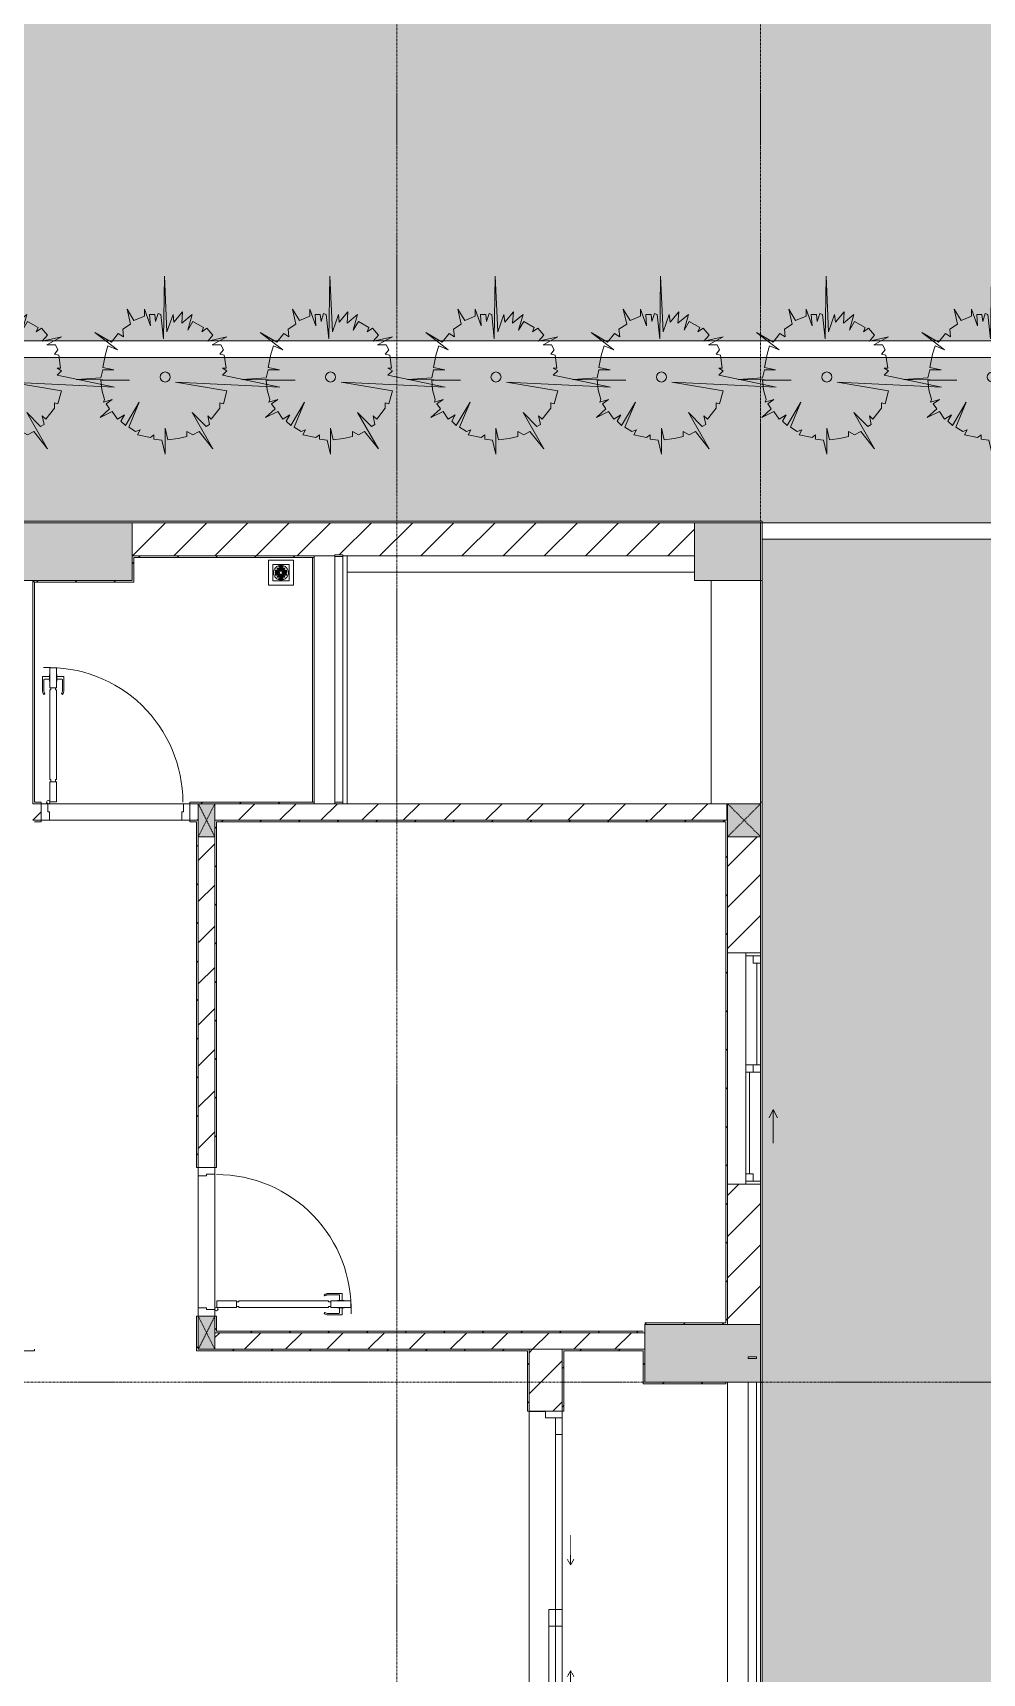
# Model space of a CAD drawing. Header units: millimetres. Extents: x 5359 to 218750, y -16347 to 109893.
# Drawn here: x 50553 to 56292, y 71277 to 81200 of the extents above; entities that cross this region are included whole.
import ezdxf

# ---------------------------------------------------------------- set-up
doc = ezdxf.new("R2010")
doc.units = ezdxf.units.MM
doc.linetypes.add('Dash', pattern=[6, 3, -3])
doc.linetypes.add('Grid Line', pattern=[22.225, 12.7, -3.175, 3.175, -3.175])
for name, color, linetype, lineweight in [('0-1', 7, 'Continuous', 5), ('A-DETL-GENF-1', 9, 'Continuous', 9), ('A-DOOR', 31, 'Continuous', 9), ('A-DOOR-1', 9, 'Continuous', 9), ('A-DOOR-FRAM', 31, 'Continuous', 9), ('A-DOOR-HDLN', 31, 'Dash', 9), ('A-FLOR-1', 9, 'Continuous', 9), ('A-FLOR-HRAL', 11, 'Continuous', 9), ('A-FLOR-HRAL-1', 9, 'Continuous', 9), ('A-FLOR-PATT', 8, 'Continuous', 9), ('A-GLAZ', 151, 'Continuous', 9), ('A-WALL', 113, 'Continuous', 9), ('A-WALL-1', 53, 'Continuous', 18), ('A-WALL-2', 9, 'Continuous', 9), ('A-WALL-3', 113, 'Continuous', 18), ('A-WALL-PATT-1', 10, 'Continuous', 9), ('A-WALL-PATT-2', 9, 'Continuous', 9), ('A-WALL-PATT-3', 111, 'Continuous', 9), ('G-IMPT', 8, 'Continuous', 9), ('I-WALL-1', 53, 'Continuous', 18), ('L-PLNT', 71, 'Continuous', 9), ('M-EQPM', 50, 'Continuous', 9), ('S-BEAM-1', 9, 'Continuous', 9), ('S-COLS', 52, 'Continuous', 9), ('S-COLS-1', 253, 'Continuous', 5), ('S-COLS-2', 53, 'Continuous', 18), ('S-COLS-3', 9, 'Continuous', 9), ('S-COLS-4', 52, 'Continuous', 18), ('S-COLS-5', 52, 'Dash', 9), ('S-COLS-HDLN', 52, 'Dash', 9), ('S-COLS-HDLN-1', 9, 'Dash', 9), ('S-GRID-1', 1, 'Grid Line', 9)]:
    doc.layers.add(name, color=color, linetype=linetype, lineweight=lineweight)
pattern_1 = [(45, (0, 0), (-116.67262, 116.67262), [])]
pattern_2 = [(45, (0, 0), (-124.4508, 124.4508), [])]
pattern_3 = [(0, (167.64, 11.2), (558.8, 558.8), [83.82, -16.764, 22.352, -16.764, -419.1]), (0, (167.64, 11.2), (558.8, 558.8), [-139.7, 83.82, -335.28]), (0, (139.7, 27.94), (558.8, 558.8), [55.88, -41.91, 83.82, -41.91, -335.28]), (0, (139.7, 27.94), (558.8, 558.8), [-223.52, 55.88, -279.4]), (0, (335.3, 251.46), (558.8, 558.8), [69.85, -27.94, 69.85, -391.16]), (0, (55.9, 363.2), (558.8, 558.8), [27.94, -55.88, 27.94, -447.04]), (90, (111.76, 363.2), (-558.8, 558.8), [50.292, -508.508]), (90, (279.4, 27.94), (-558.8, 558.8), [55.88, -502.92]), (90, (419.1, 251.46), (-558.8, 558.8), [55.88, -502.92]), (45, (352.04, 22.35), (0, 558.7996), [55.88, -734.383]), (135, (206.76, 22.35), (-558.7996, 0), [55.88, -734.383]), (63.435, (335.28, 25.15), (-0.0005, 558.8001), [55.88, -1193.635]), (75.964, (307.34, 27.94), (-0.00237, 558.80038), [55.88, -2248.111]), (75.964, (447.04, 251.46), (-0.00237, 558.80038), [44.704, -2259.287]), (75.964, (122.94, 363.22), (-0.00237, 558.80038), [39.116, -2264.875]), (104.036, (251.46, 27.94), (0.00237, 558.80038), [55.88, -2248.111]), (104.036, (391.16, 251.46), (0.00237, 558.80038), [44.704, -2259.287]), (104.036, (100.58, 363.22), (0.00237, 558.80038), [39.116, -2264.875]), (116.565, (223.52, 25.15), (0.0005, 558.8001), [55.88, -1193.634])]

# ---------------------------------------------------------------- blocks, each defined once
blk = doc.blocks.new('NCV_TKTC_KET CAU_rvt-1-TKCS_MB ĐỊNH VỊ CỔNG-HÀNG RÀO')
at = {"layer": 'S-COLS-1'}
for points in [[(50750.1, 77886.9), (51152.5, 77886.9), (51152.5, 78236.9), (50452.5, 78236.9), (50452.5, 77886.9)], [(54552.6, 77886.9), (54952.6, 77886.9), (54952.6, 78236.9), (54552.6, 78236.9)]]:
    blk.add_hatch(color=256, dxfattribs=at).paths.add_polyline_path(points)
h = blk.add_hatch(color=256, dxfattribs=at)
h.paths.add_polyline_path([(54927.6, 73036.9), (54952.6, 73036.9), (54952.6, 73386.9), (54252.6, 73386.9), (54252.6, 73036.9), (54877.6, 73036.9)])
h.paths.add_polyline_path([(54927.6, 73181.9), (54877.6, 73181.9), (54877.6, 73191.9), (54927.6, 73191.9)])
at = {"layer": 'A-FLOR-1'}
blk.add_line((54752.6, 76536.9), (54747.5, 76536.9), dxfattribs=at)
at = {"layer": 'S-BEAM-1'}
for p, q in [((52452.6, 77936.9), (54552.6, 77936.9)), ((54652.6, 77886.9), (54652.6, 76536.9))]:
    blk.add_line(p, q, dxfattribs=at)
at = {"layer": 'S-COLS-2'}
for p, q in [((51152.5, 78236.9), (50452.5, 78236.9)), ((51152.5, 77886.9), (51152.5, 78236.9)), ((54552.6, 78236.9), (54552.6, 77886.9)), ((54952.6, 78236.9), (54552.6, 78236.9)), ((54952.6, 77886.9), (54952.6, 78236.9)), ((50452.5, 77886.9), (51152.5, 77886.9)), ((54552.6, 77886.9), (54952.6, 77886.9)), ((54252.6, 73386.9), (54252.6, 73036.9)), ((54952.6, 73386.9), (54252.6, 73386.9)), ((54952.6, 73036.9), (54952.6, 73386.9)), ((54252.6, 73036.9), (54952.6, 73036.9))]:
    blk.add_line(p, q, dxfattribs=at)
blk = doc.blocks.new('Railing - Railing-911452-TKCS_MB ĐỊNH VỊ CỔNG-HÀNG RÀO')
at = {"layer": 'A-FLOR-HRAL-1'}
for p, q in [((29334.1, 68766.2), (29334.1, 67286.2)), ((27654.1, 68616.2), (27644.1, 68626.2)), ((27644.1, 68626.2), (27644.1, 67286.2)), ((27654.1, 67286.2), (27654.1, 68616.2))]:
    blk.add_line(p, q, dxfattribs=at)
blk = doc.blocks.new('DOOR_CW_01 CANH MO-PANEL KINH - DIW_01-900x2200-CỬA GỖ VÂN LAMINATE-553375-TKCS_MB ĐỊNH VỊ CỔNG-HÀNG RÀO')
at = {"layer": 'A-DETL-GENF-1'}
for p, q in [((-397, -182), (-397, -62)), ((-397, -62), (-357, -62)), ((-357, -62), (-357, -182)), ((-357, -182), (-397, -182)), ((-397, -196), (-391, -196)), ((-397, -738), (-397, -196)), ((-391, -196), (-391, -182)), ((-391, -182), (-363, -182)), ((-363, -182), (-363, -196)), ((-357, -196), (-363, -196)), ((-357, -196), (-357, -738)), ((-442, -737), (-442, -816.5)), ((-434, -799.5), (-434, -737)), ((-433.9, -711.2), (-427.3, -715.8)), ((-399, -792.2), (-399, -831.8)), ((-397, -792.2), (-399, -792.2)), ((-397, -738), (-391, -738)), ((-357, -752), (-397, -752)), ((-397, -752), (-397, -872)), ((-397, -792.2), (-397, -831.8)), ((-391, -752), (-391, -738)), ((-363, -752), (-391, -752)), ((-357, -738), (-363, -738)), ((-363, -738), (-363, -752)), ((-357, -872), (-357, -752)), ((-357, -792.2), (-357, -831.8)), ((-357, -792.2), (-355, -792.2)), ((-355, -792.2), (-355, -831.8)), ((-320.1, -711.2), (-326.7, -715.8)), ((-320, -799.5), (-320, -737)), ((-312, -737), (-312, -816.5)), ((-399, -820.5), (-438, -820.5)), ((-399, -803.5), (-430, -803.5)), ((-399, -831.8), (-397, -831.8)), ((-397, -872), (-357, -872)), ((-355, -831.8), (-357, -831.8)), ((-355, -803.5), (-324, -803.5)), ((-355, -820.5), (-316, -820.5))]:
    blk.add_line(p, q, dxfattribs=at)
blk.add_circle((-407, -60), 10, dxfattribs=at)
for centre, radius, start, end in [((-407, -60), 814, 268, 0), ((-397, -737), 45, 145, 180), ((-397, -737), 37, 145, 180), ((-357, -737), 37, 0, 35), ((-357, -737), 45, 360, 35), ((-438, -816.5), 4, 180, 270), ((-430, -799.5), 4, 180, 270), ((-324, -799.5), 4, 270, 0), ((-316, -816.5), 4, 270, 0)]:
    blk.add_arc(centre, radius, start, end, dxfattribs=at)
at = {"layer": 'A-DOOR-1'}
for p, q in [((-450, -50), (-450, 50)), ((-450, 50), (-400, 50)), ((-400, 50), (-400, 0)), ((400, 0), (400, 50)), ((400, 50), (450, 50)), ((450, 50), (450, -50)), ((-410, -50), (-450, -50)), ((-410, 0), (-410, -50)), ((-400, 0), (-410, 0)), ((-407, -50), (-382, -50)), ((410, 0), (400, 0)), ((410, -50), (410, 0)), ((450, -50), (410, -50))]:
    blk.add_line(p, q, dxfattribs=at)
blk = doc.blocks.new('Railing - 50 x 10mm-457210-TKCS_MB ĐỊNH VỊ CỔNG-HÀNG RÀO')
at = {"layer": 'A-FLOR-HRAL-1'}
for p, q in [((25, 5), (-25, 5)), ((-25, 5), (-25, -5)), ((25, -5), (25, 5)), ((-25, -5), (25, -5))]:
    blk.add_line(p, q, dxfattribs=at)
blk = doc.blocks.new('Railing - Railing-987316-TKCS_MB ĐỊNH VỊ CỔNG-HÀNG RÀO')
at = {"layer": 'A-FLOR-HRAL-1'}
for p, q in [((29469.1, 68771.2), (29469.1, 67285.8)), ((29519.1, 67285.8), (29519.1, 68771.2))]:
    blk.add_line(p, q, dxfattribs=at)
at = {"extrusion": (0, 0, -1), "zscale": -1}
for p in [(-29494.1, 68776.2), (-29494.1, 67280.8)]:
    blk.add_blockref('Railing - 50 x 10mm-457210-TKCS_MB ĐỊNH VỊ CỔNG-HÀNG RÀO', p, dxfattribs=at)
blk = doc.blocks.new('G1_SOF - BO TRU - 100x200-V45-TKCS_MB ĐỊNH VỊ CỔNG-HÀNG RÀO')
at = {"layer": 'S-COLS-3'}
blk.add_hatch(color=256, dxfattribs=at).paths.add_polyline_path([(50, 100), (-50, 100), (-50, -100), (50, -100), (50, -64.6)])
at = {"layer": 'S-COLS-2'}
for p, q in [((-50, 100), (50, 100)), ((-50, -100), (-50, 100)), ((50, 100), (50, -100))]:
    blk.add_line(p, q, dxfattribs=at)
at = {"layer": 'S-COLS-HDLN-1'}
for p, q in [((50, -100), (-50, 100)), ((-50, -100), (50, 100))]:
    blk.add_line(p, q, dxfattribs=at)
blk = doc.blocks.new('DOOR_CW_01 CANH MO-PANEL KINH - DIG_01-900x2200-CỬA NHÔM KÍNH-400868-TKCS_MB ĐỊNH VỊ CỔNG-HÀNG RÀO')
at = {"layer": 'A-DETL-GENF-1'}
for p, q in [((-442, 737), (-442, 816.5)), ((-399, 820.5), (-438, 820.5)), ((-434, 799.5), (-434, 737)), ((-399, 803.5), (-430, 803.5)), ((-399, 831.8), (-397, 831.8)), ((-399, 792.2), (-399, 831.8)), ((-397, 872), (-357, 872)), ((-397, 752), (-397, 872)), ((-397, 792.2), (-397, 831.8)), ((-357, 872), (-357, 752)), ((-357, 792.2), (-357, 831.8)), ((-355, 831.8), (-357, 831.8)), ((-355, 792.2), (-355, 831.8)), ((-355, 820.5), (-316, 820.5)), ((-355, 803.5), (-324, 803.5)), ((-320, 799.5), (-320, 737)), ((-312, 737), (-312, 816.5)), ((-433.9, 711.2), (-427.3, 715.8)), ((-397, 792.2), (-399, 792.2)), ((-357, 752), (-397, 752)), ((-397, 738), (-391, 738)), ((-397, 738), (-397, 196)), ((-363, 752), (-391, 752)), ((-391, 752), (-391, 738)), ((-363, 738), (-363, 752)), ((-357, 738), (-363, 738)), ((-357, 792.2), (-355, 792.2)), ((-357, 196), (-357, 738)), ((-320.1, 711.2), (-326.7, 715.8)), ((-397, 196), (-391, 196)), ((-357, 182), (-397, 182)), ((-397, 182), (-397, 62)), ((-391, 196), (-391, 182)), ((-391, 182), (-363, 182)), ((-357, 196), (-363, 196)), ((-363, 182), (-363, 196)), ((-357, 62), (-357, 182)), ((-397, 62), (-357, 62))]:
    blk.add_line(p, q, dxfattribs=at)
blk.add_circle((-407, 60), 10, dxfattribs=at)
for centre, radius, start, end in [((-438, 816.5), 4, 90, 180), ((-407, 60), 814, 360, 92), ((-430, 799.5), 4, 90, 180), ((-324, 799.5), 4, 360, 90), ((-316, 816.5), 4, 0, 90), ((-397, 737), 45, 180, 215), ((-397, 737), 37, 180, 215), ((-357, 737), 37, 325, 0), ((-357, 737), 45, 325, 0)]:
    blk.add_arc(centre, radius, start, end, dxfattribs=at)
at = {"layer": 'A-DOOR-1'}
for p, q in [((-410, 50), (-450, 50)), ((-450, 50), (-450, -50)), ((-410, 0), (-410, 50)), ((-400, 0), (-410, 0)), ((-407, 50), (-382, 50)), ((-400, -50), (-400, 0)), ((410, 0), (400, 0)), ((400, 0), (400, -50)), ((450, 50), (410, 50)), ((410, 50), (410, 0)), ((450, -50), (450, 50)), ((-450, -50), (-400, -50)), ((400, -50), (450, -50))]:
    blk.add_line(p, q, dxfattribs=at)
blk = doc.blocks.new('G1_SOF - BO TRU - 100x200-V26-TKCS_MB ĐỊNH VỊ CỔNG-HÀNG RÀO')
at = {"layer": 'S-COLS-3'}
blk.add_hatch(color=256, dxfattribs=at).paths.add_polyline_path([(-50, -100), (50, -100), (50, 100), (-50, 100)])
at = {"layer": 'S-COLS-2'}
for p, q in [((-50, 100), (50, 100)), ((-50, -100), (-50, 100)), ((50, 100), (50, -100)), ((50, -100), (-50, -100))]:
    blk.add_line(p, q, dxfattribs=at)
at = {"layer": 'S-COLS-HDLN-1'}
for p, q in [((50, -100), (-50, 100)), ((-50, -100), (50, 100))]:
    blk.add_line(p, q, dxfattribs=at)
blk = doc.blocks.new('NCV_TKTC_TANG 1_rvt-1-TKCS_MB ĐỊNH VỊ CỔNG-HÀNG RÀO')
at = {"layer": 'A-WALL-PATT-1'}
h = blk.add_hatch(dxfattribs=at)
h.set_pattern_fill('FP_2', color=256, style=0, pattern_type=2)
h.set_pattern_definition(pattern_2)
h.paths.add_polyline_path([(50602.6, 76436.9), (50602.6, 76536.9), (50552.6, 76536.9), (50552.6, 76436.9), (50562.6, 76436.9)])
h.paths.add_polyline_path([(51502.6, 76436.9), (51552.6, 76436.9), (51552.6, 76536.9), (51502.6, 76536.9), (51502.6, 76486.9)])
h = blk.add_hatch(dxfattribs=at)
h.set_pattern_fill('FP_2', color=256, style=0, pattern_type=2)
h.set_pattern_definition(pattern_2)
h.paths.add_polyline_path([(51652.6, 76436.9), (54747.5, 76436.9), (54747.5, 76536.9), (51652.6, 76536.9)])
h = blk.add_hatch(dxfattribs=at)
h.set_pattern_fill('FP_2', color=256, style=0, pattern_type=2)
h.set_pattern_definition(pattern_2)
h.paths.add_polyline_path([(51552.6, 74336.9), (51652.6, 74336.9), (51652.6, 76336.9), (51552.6, 76336.9), (51552.6, 74387.8)])
h = blk.add_hatch(dxfattribs=at)
h.set_pattern_fill('FP_2', color=256, style=0, pattern_type=2)
h.set_pattern_definition(pattern_2)
h.paths.add_polyline_path([(53776.2, 73236.9), (54252.6, 73236.9), (54252.6, 73336.9), (51652.6, 73336.9), (51652.6, 73236.9), (52565.7, 73236.9)])
at = {"layer": 'A-WALL-PATT-2'}
h = blk.add_hatch(dxfattribs=at)
h.set_pattern_fill('FP_3', color=256, style=0, pattern_type=2)
h.set_pattern_definition(pattern_1)
h.paths.add_polyline_path([(51152.5, 78026.9), (52252.6, 78026.9), (52252.6, 78036.9), (51152.5, 78036.9)])
h = blk.add_hatch(dxfattribs=at)
h.set_pattern_fill('FP_3', color=256, style=0, pattern_type=2)
h.set_pattern_definition(pattern_1)
h.paths.add_polyline_path([(51162.5, 77876.9), (51162.5, 78026.9), (51152.5, 78026.9), (51152.5, 77876.9)])
h = blk.add_hatch(dxfattribs=at)
h.set_pattern_fill('FP_3', color=256, style=0, pattern_type=2)
h.set_pattern_definition(pattern_1)
h.paths.add_polyline_path([(50750.1, 77876.9), (51152.5, 77876.9), (51152.5, 77886.9), (50562.6, 77886.9), (50562.6, 77876.9)])
h = blk.add_hatch(dxfattribs=at)
h.set_pattern_fill('FP_3', color=256, style=0, pattern_type=2)
h.set_pattern_definition(pattern_1)
h.paths.add_polyline_path([(51552.6, 76536.9), (52252.6, 76536.9), (52252.6, 76546.9), (51502.6, 76546.9), (51502.6, 76536.9)])
h.paths.add_polyline_path([(50552.6, 76536.9), (50602.6, 76536.9), (50602.6, 76546.9), (50552.6, 76546.9)])
h = blk.add_hatch(dxfattribs=at)
h.set_pattern_fill('FP_3', color=256, style=0, pattern_type=2)
h.set_pattern_definition(pattern_1)
h.paths.add_polyline_path([(51542.6, 73226.9), (51552.6, 73226.9), (51552.6, 73436.9), (51542.6, 73436.9), (51542.6, 73236.9)])
h.paths.add_polyline_path([(51542.6, 74336.9), (51552.6, 74336.9), (51552.6, 76436.9), (51542.6, 76436.9), (51542.6, 74344.9)])
h = blk.add_hatch(dxfattribs=at)
h.set_pattern_fill('FP_3', color=256, style=0, pattern_type=2)
h.set_pattern_definition(pattern_1)
h.paths.add_polyline_path([(54742.6, 76426.9), (54752.6, 76426.9), (54752.6, 76436.9), (51652.6, 76436.9), (51652.6, 76426.9), (53776.2, 76426.9)])
h = blk.add_hatch(dxfattribs=at)
h.set_pattern_fill('FP_3', color=256, style=0, pattern_type=2)
h.set_pattern_definition(pattern_1)
h.paths.add_polyline_path([(51662.6, 73346.9), (51662.6, 73436.9), (51652.6, 73436.9), (51652.6, 73346.9)])
h.paths.add_polyline_path([(51652.6, 74336.9), (51662.6, 74336.9), (51662.6, 76426.9), (51652.6, 76426.9), (51652.6, 74387.8)])
h = blk.add_hatch(dxfattribs=at)
h.set_pattern_fill('FP_3', color=256, style=0, pattern_type=2)
h.set_pattern_definition(pattern_1)
h.paths.add_polyline_path([(54752.6, 73386.9), (54752.6, 76426.9), (54742.6, 76426.9), (54742.6, 73386.9)])
h = blk.add_hatch(dxfattribs=at)
h.set_pattern_fill('FP_3', color=256, style=0, pattern_type=2)
h.set_pattern_definition(pattern_1)
h.paths.add_polyline_path([(52565.7, 73336.9), (54252.6, 73336.9), (54252.6, 73346.9), (51652.6, 73346.9), (51652.6, 73336.9)])
h = blk.add_hatch(dxfattribs=at)
h.set_pattern_fill('FP_3', color=256, style=0, pattern_type=2)
h.set_pattern_definition(pattern_1)
h.paths.add_polyline_path([(54252.6, 73386.9), (54742.6, 73386.9), (54742.6, 73396.9), (54252.6, 73396.9)])
h = blk.add_hatch(dxfattribs=at)
h.set_pattern_fill('FP_3', color=256, style=0, pattern_type=2)
h.set_pattern_definition(pattern_1)
h.paths.add_polyline_path([(50562.6, 73226.9), (50562.6, 73236.9), (46762.6, 73236.9), (46762.6, 73226.9), (50552.6, 73226.9)])
h = blk.add_hatch(dxfattribs=at)
h.set_pattern_fill('FP_3', color=256, style=0, pattern_type=2)
h.set_pattern_definition(pattern_1)
h.paths.add_polyline_path([(53552.6, 73226.9), (53552.6, 73236.9), (51552.6, 73236.9), (51552.6, 73226.9), (53542.6, 73226.9)])
h = blk.add_hatch(dxfattribs=at)
h.set_pattern_fill('FP_3', color=256, style=0, pattern_type=2)
h.set_pattern_definition(pattern_1)
h.paths.add_polyline_path([(53752.6, 73226.9), (54252.6, 73226.9), (54252.6, 73236.9), (53752.6, 73236.9)])
h = blk.add_hatch(dxfattribs=at)
h.set_pattern_fill('FP_3', color=256, style=0, pattern_type=2)
h.set_pattern_definition(pattern_1)
h.paths.add_polyline_path([(53542.6, 70121.9), (53552.6, 70121.9), (53552.6, 70362.4), (53542.6, 70362.4)])
h.paths.add_polyline_path([(53552.6, 72862.4), (53552.6, 73226.9), (53542.6, 73226.9), (53542.6, 72862.4)])
h = blk.add_hatch(dxfattribs=at)
h.set_pattern_fill('FP_3', color=256, style=0, pattern_type=2)
h.set_pattern_definition(pattern_1)
h.paths.add_polyline_path([(53752.6, 69961.9), (53762.6, 69961.9), (53762.6, 70362.4), (53752.6, 70361.9)])
h.paths.add_polyline_path([(53762.6, 72862.4), (53762.6, 73226.9), (53752.6, 73226.9), (53752.6, 72862.4)])
h = blk.add_hatch(dxfattribs=at)
h.set_pattern_fill('FP_3', color=256, style=0, pattern_type=2)
h.set_pattern_definition(pattern_1)
h.paths.add_polyline_path([(54242.6, 73036.9), (54252.6, 73036.9), (54252.6, 73226.9), (54242.6, 73226.9)])
h = blk.add_hatch(dxfattribs=at)
h.set_pattern_fill('FP_3', color=256, style=0, pattern_type=2)
h.set_pattern_definition(pattern_1)
h.paths.add_polyline_path([(54242.6, 73026.9), (54742.6, 73026.9), (54742.6, 73036.9), (54242.6, 73036.9)])
at = {"layer": 'A-FLOR-1'}
for p, q in [((51462.6, 76536.9), (50642.6, 76536.9)), ((51452.6, 76436.9), (50652.6, 76436.9)), ((50652.6, 76436.9), (51452.6, 76436.9)), ((51552.6, 73486.9), (51552.6, 74286.9)), ((51552.6, 74286.9), (51552.6, 73486.9)), ((51652.6, 74296.9), (51652.6, 73476.9)), ((51652.6, 73476.9), (51652.6, 74296.9)), ((53552.6, 70362.4), (53552.6, 72861.9)), ((53652.6, 72860.3), (53552.6, 72860.3)), ((53552.6, 72860.3), (53552.6, 70362.4)), ((53752.6, 70401.9), (53752.6, 71561.9))]:
    blk.add_line(p, q, dxfattribs=at)
at = {"layer": 'A-WALL-1'}
for p, q in [((52377.6, 76536.9), (51652.6, 76536.9)), ((54747.5, 76536.9), (52427.6, 76536.9)), ((54747.5, 76436.9), (54747.5, 76536.9)), ((50552.6, 76436.9), (50562.6, 76436.9)), ((51542.6, 76436.9), (51552.6, 76436.9)), ((51652.6, 76436.9), (54747.5, 76436.9)), ((54252.6, 73336.9), (51652.6, 73336.9)), ((54252.6, 73236.9), (54252.6, 73336.9)), ((51652.6, 73236.9), (54252.6, 73236.9))]:
    blk.add_line(p, q, dxfattribs=at)
at = {"layer": 'A-WALL-2'}
for p, q in [((52252.6, 76546.9), (52252.6, 78026.9)), ((52452.6, 78036.9), (52452.6, 76536.9)), ((50552.6, 76536.9), (50602.6, 76536.9)), ((50602.6, 76536.9), (50552.6, 76536.9)), ((50642.6, 76536.9), (51462.6, 76536.9)), ((51502.6, 76536.9), (51552.6, 76536.9)), ((51552.6, 76536.9), (51502.6, 76536.9)), ((50602.6, 76436.9), (50562.6, 76436.9)), ((50562.6, 76436.9), (50602.6, 76436.9)), ((51452.6, 76436.9), (50652.6, 76436.9)), ((51542.6, 76436.9), (51502.6, 76436.9)), ((51502.6, 76436.9), (51542.6, 76436.9)), ((51552.6, 74336.9), (51552.6, 76336.9)), ((51552.6, 76336.9), (51552.6, 74336.9)), ((51652.6, 76336.9), (51652.6, 74336.9)), ((51652.6, 74336.9), (51652.6, 76336.9)), ((51552.6, 73486.9), (51552.6, 74286.9)), ((51652.6, 74296.9), (51652.6, 73476.9))]:
    blk.add_line(p, q, dxfattribs=at)
at = {"layer": 'I-WALL-1'}
for p, q in [((52252.6, 78036.9), (51152.5, 78036.9)), ((51152.5, 78036.9), (51152.5, 78026.9)), ((51152.5, 78026.9), (51152.5, 77886.9)), ((51162.5, 78026.9), (52252.6, 78026.9)), ((51162.5, 77876.9), (51162.5, 78026.9)), ((52252.6, 78026.9), (52252.6, 78036.9)), ((51152.5, 77886.9), (50562.6, 77886.9)), ((50562.6, 77876.9), (51152.5, 77876.9)), ((51152.5, 77876.9), (51162.5, 77876.9)), ((50552.6, 76546.9), (50552.6, 76536.9)), ((50602.6, 76546.9), (50562.6, 76546.9)), ((50602.6, 76536.9), (50602.6, 76546.9)), ((52252.6, 76546.9), (51502.6, 76546.9)), ((51502.6, 76546.9), (51502.6, 76536.9)), ((51652.6, 76536.9), (52252.6, 76536.9)), ((52252.6, 76536.9), (52252.6, 76546.9)), ((50562.6, 76426.9), (50602.6, 76426.9)), ((50602.6, 76426.9), (50602.6, 76436.9)), ((51502.6, 76436.9), (51502.6, 76426.9)), ((51502.6, 76426.9), (51542.6, 76426.9)), ((51552.6, 76436.9), (51542.6, 76436.9)), ((51542.6, 76426.9), (51542.6, 74336.9)), ((54752.6, 76436.9), (51652.6, 76436.9)), ((51662.6, 76426.9), (54742.6, 76426.9)), ((51662.6, 74336.9), (51662.6, 76426.9)), ((54742.6, 76426.9), (54742.6, 73396.9)), ((54752.6, 76426.9), (54752.6, 76436.9)), ((54752.6, 75635.3), (54752.6, 76426.9)), ((51542.6, 74336.9), (51552.6, 74336.9)), ((51652.6, 74336.9), (51662.6, 74336.9)), ((54752.6, 73386.9), (54752.6, 74235.3)), ((51542.6, 73436.9), (51542.6, 73226.9)), ((51552.6, 73436.9), (51542.6, 73436.9)), ((51662.6, 73436.9), (51652.6, 73436.9)), ((51662.6, 73346.9), (51662.6, 73436.9)), ((51652.6, 73336.9), (54252.6, 73336.9)), ((54242.6, 73346.9), (51662.6, 73346.9)), ((54742.6, 73396.9), (54252.6, 73396.9)), ((54252.6, 73386.9), (54742.6, 73386.9)), ((54252.6, 73336.9), (54252.6, 73346.9)), ((54742.6, 73386.9), (54752.6, 73386.9)), ((50562.6, 73226.9), (50562.6, 73236.9)), ((53552.6, 73236.9), (51652.6, 73236.9)), ((53552.6, 73226.9), (53552.6, 73236.9)), ((54252.6, 73236.9), (53752.6, 73236.9)), ((53752.6, 73236.9), (53752.6, 73226.9)), ((54252.6, 73226.9), (54252.6, 73236.9)), ((46762.6, 73226.9), (50562.6, 73226.9)), ((51542.6, 73226.9), (51552.6, 73226.9)), ((51552.6, 73226.9), (53542.6, 73226.9)), ((53542.6, 73226.9), (53542.6, 72862.4)), ((53552.6, 72862.4), (53552.6, 73226.9)), ((53752.6, 73226.9), (53752.6, 72862.4)), ((53762.6, 73226.9), (54242.6, 73226.9)), ((53762.6, 72862.4), (53762.6, 73226.9)), ((54242.6, 73226.9), (54242.6, 73036.9)), ((54252.6, 73036.9), (54252.6, 73226.9)), ((54242.6, 73036.9), (54242.6, 73026.9)), ((54742.6, 73036.9), (54252.6, 73036.9)), ((54742.6, 73026.9), (54742.6, 73036.9)), ((54242.6, 73026.9), (54742.6, 73026.9)), ((53542.6, 72862.4), (53552.6, 72862.4)), ((53752.6, 72862.4), (53762.6, 72862.4))]:
    blk.add_line(p, q, dxfattribs=at)
at = {"layer": 'A-DOOR-1'}
blk.add_blockref('DOOR_CW_01 CANH MO-PANEL KINH - DIG_01-900x2200-CỬA NHÔM KÍNH-400868-TKCS_MB ĐỊNH VỊ CỔNG-HÀNG RÀO', (51052.6, 76486.9), dxfattribs=at)
at = {"layer": 'A-DOOR-1', "rotation": 90.0000000000008}
blk.add_blockref('DOOR_CW_01 CANH MO-PANEL KINH - DIW_01-900x2200-CỬA GỖ VÂN LAMINATE-553375-TKCS_MB ĐỊNH VỊ CỔNG-HÀNG RÀO', (51602.6, 73886.9), dxfattribs=at)
at = {"layer": 'A-FLOR-HRAL-1'}
for name in ['Railing - Railing-911452-TKCS_MB ĐỊNH VỊ CỔNG-HÀNG RÀO', 'Railing - Railing-987316-TKCS_MB ĐỊNH VỊ CỔNG-HÀNG RÀO']:
    blk.add_blockref(name, (22908.5, 9260.7), dxfattribs=at)
at = {"layer": 'S-COLS-3', "rotation": 180}
for name, p in [('G1_SOF - BO TRU - 100x200-V26-TKCS_MB ĐỊNH VỊ CỔNG-HÀNG RÀO', (51602.6, 76436.9)), ('G1_SOF - BO TRU - 100x200-V45-TKCS_MB ĐỊNH VỊ CỔNG-HÀNG RÀO', (51602.6, 73336.9))]:
    blk.add_blockref(name, p, dxfattribs=at)
blk = doc.blocks.new('1_FAMILY RVT - W01-WxH 1400x1400xmm-389822-TKCS_MB ĐỊNH VỊ CỔNG-HÀNG RÀO')
at = {"layer": 'A-GLAZ'}
for p, q in [((248.4, 172.39), (299.2, 197.79)), ((248.4, 172.39), (299.2, 146.99)), ((248.4, 172.39), (451.6, 172.39)), ((-700, 96.19), (-700, -103.81)), ((700, 96.19), (-700, 96.19)), ((-700, 96.19), (-636.5, 96.19)), ((-700, 7.29), (-680.95, 7.29)), ((-680.95, 96.19), (-680.95, 7.29)), ((-636.5, 51.74), (-680.95, 51.74)), ((-680.95, 7.29), (-22.225, 7.29)), ((-636.5, 96.19), (-22.225, 96.19)), ((-636.5, 96.19), (-636.5, 51.74)), ((-636.5, 73.965), (-22.225, 73.965)), ((-22.225, 7.29), (-22.225, 96.19)), ((-22.225, 96.19), (22.225, 96.19)), ((22.225, 51.74), (-22.225, 51.74)), ((-22.225, 7.29), (22.225, 7.29)), ((22.225, 96.19), (680.95, 96.19)), ((22.225, 96.19), (22.225, 7.29)), ((22.225, 29.515), (636.5, 29.515)), ((22.225, 7.29), (636.5, 7.29)), ((636.5, 51.74), (636.5, 7.29)), ((680.95, 51.74), (636.5, 51.74)), ((636.5, 7.29), (700, 7.29)), ((680.95, 96.19), (700, 96.19)), ((680.95, 96.19), (680.95, 7.29)), ((700, -103.81), (700, 96.19)), ((-700, -103.81), (700, -103.81))]:
    blk.add_line(p, q, dxfattribs=at)
blk = doc.blocks.new('Railing - 50 x 10mm-1251311-TKCS_MB ĐỊNH VỊ CỔNG-HÀNG RÀO')
at = {"layer": 'A-FLOR-HRAL'}
for p, q in [((25, 5), (-25, 5)), ((-25, 5), (-25, -5)), ((25, -5), (25, 5)), ((-25, -5), (25, -5))]:
    blk.add_line(p, q, dxfattribs=at)
blk = doc.blocks.new('Railing - Railing-1598455-TKCS_MB ĐỊNH VỊ CỔNG-HÀNG RÀO')
at = {"layer": 'A-FLOR-HRAL'}
for p, q in [((54877.6, 73036.9), (54877.6, 69966.9)), ((54927.6, 69966.9), (54927.6, 73036.9))]:
    blk.add_line(p, q, dxfattribs=at)
for p in [(54902.6, 73186.9), (54902.6, 69961.9)]:
    blk.add_blockref('Railing - 50 x 10mm-1251311-TKCS_MB ĐỊNH VỊ CỔNG-HÀNG RÀO', p)
blk = doc.blocks.new('TKTC_XREF_251221_MB TANG 1 - TKTC_XREF_260130_MB TANG 1_dwg_THU NUOC - THU NUOC-444531-TKCS_MB TẦNG 1-4202124-TKCS_MB ĐỊNH VỊ CỔNG-HÀNG RÀO')
at = {"layer": 'M-EQPM'}
for p, q in [((-23.3, 10.8), (40.9, 10.8)), ((40.9, 4.8), (-23.3, 4.8)), ((-11, 23.3), (28.5, 23.3)), ((28.5, 17.3), (-11, 17.3)), ((-1.1, 35.6), (18.5, 35.6)), ((18.5, 29.6), (-1.1, 29.6)), ((-23.3, -13.6), (40.9, -13.6)), ((40.9, -19.6), (-23.3, -19.6)), ((-11, -26.1), (28.5, -26.1)), ((28.5, -32.1), (-11, -32.1)), ((-1.1, -38.5), (18.5, -38.5)), ((18.5, -44.5), (-1.1, -44.5))]:
    blk.add_line(p, q, dxfattribs=at)
at = {"layer": 'M-EQPM', "flags": 128}
for points in [[(83.7, -79.4), (83.7, 70.6), (-66.3, 70.6), (-66.3, -79.4)], [(58.7, -54.4), (58.7, 45.6), (-41.3, 45.6), (-41.3, -54.4)]]:
    blk.add_lwpolyline(points, close=True, dxfattribs=at)
for points in [[(-23.3, -1.2), (0.7, -1.2), (0.7, -7.2), (-23.3, -7.2)], [(40.9, -7.2), (16.7, -7.2), (16.7, -1.2), (40.9, -1.2)]]:
    blk.add_lwpolyline(points, dxfattribs=at)
at = {"layer": 'M-EQPM'}
for centre, radius, start, end in [((8.7, -4.4), 45, 360, 180), ((8.7, -4.4), 45, 360, 180), ((-23.3, 7.8), 3, 90, 270), ((-11, 20.3), 3, 90, 270), ((-1.1, 32.6), 3, 90, 270), ((18.5, 32.6), 3, 270, 90), ((28.5, 20.3), 3, 270, 90), ((40.9, 7.8), 3, 270, 90), ((8.7, -4.4), 45, 180, 360), ((8.7, -4.4), 45, 180, 360), ((-23.3, -4.2), 3, 90, 270), ((-23.3, -16.6), 3, 90, 270), ((-11, -29.1), 3, 90, 270), ((-1.1, -41.5), 3, 90, 270), ((18.5, -41.5), 3, 270, 90), ((28.5, -29.1), 3, 270, 90), ((40.9, -4.2), 3, 270, 90), ((40.9, -16.6), 3, 270, 90)]:
    blk.add_arc(centre, radius, start, end, dxfattribs=at)
blk = doc.blocks.new('TKTC_XREF_251221_MB TANG 1 - TKTC_XREF_260130_MB TANG 1_dwg-4202109-TKCS_MB ĐỊNH VỊ CỔNG-HÀNG RÀO')
at = {"layer": 'G-IMPT'}
blk.add_line((-148199.1, -324809.7), (-148199.1, -323459.7), dxfattribs=at)
at = {"extrusion": (0, 0, -1), "zscale": -1}
blk.add_blockref('TKTC_XREF_251221_MB TANG 1 - TKTC_XREF_260130_MB TANG 1_dwg_THU NUOC - THU NUOC-444531-TKCS_MB TẦNG 1-4202124-TKCS_MB ĐỊNH VỊ CỔNG-HÀNG RÀO', (151090.4, -323407.7), dxfattribs=at)
blk = doc.blocks.new('TKTC_XREF_251221_MB TANG 1 - TKTC_XREF_251221_MB TANG 1-2038492-TKCS_MB ĐỊNH VỊ CỔNG-HÀNG RÀO')
blk.add_blockref('TKTC_XREF_251221_MB TANG 1 - TKTC_XREF_260130_MB TANG 1_dwg-4202109-TKCS_MB ĐỊNH VỊ CỔNG-HÀNG RÀO', (169499.1, 384109.7))
blk = doc.blocks.new('CAY MAI VAN PHUC - CAY DUC SOC_dwg-2256080-TKCS_MB ĐỊNH VỊ CỔNG-HÀNG RÀO')
at = {"layer": 'G-IMPT', "flags": 128}
blk.add_lwpolyline([(33, 479), (13, 293), (6, 772), (-14, 347), (-60, 479), (-67, 420), (-133, 499), (-127, 413), (-207, 479), (-173, 360), (-213, 426), (-293, 380), (-280, 347), (-320, 373), (-366, 320), (-326, 274), (-473, 307), (-360, 247), (-426, 247), (-446, 207), (-419, 174), (-453, 167), (-466, 68), (-439, 68), (-473, 48), (-439, 14), (-878, -79), (-80, -39), (-473, -105), (-446, -205), (-419, -198), (-419, -238), (-353, -324), (-326, -298), (-340, -364), (-313, -378), (-207, -271), (-366, -550), (-260, -418), (-213, -444), (-167, -418), (-167, -457), (-100, -471), (-20, -481), (0, -391), (0, -590), (26, -484), (86, -477), (86, -444), (113, -464), (212, -444), (192, -404), (226, -418), (279, -384), (199, -192), (305, -371), (339, -338), (312, -291), (365, -324), (405, -265), (498, -311), (425, -245), (452, -205), (405, -172), (472, -192), (465, -172), (485, -99), (492, -25), (272, -25), (678, -19), (492, -6), (478, 54), (392, 54), (478, 74), (458, 174), (438, 240), (365, 207), (538, 340), (412, 267), (359, 333), (319, 307), (325, 367), (266, 406), (292, 519), (239, 433), (159, 466), (159, 519), (113, 393), (119, 479), (79, 479), (73, 426), (53, 486)], close=True, dxfattribs=at)
at = {"layer": 'G-IMPT'}
blk.add_circle((0, 0), 38.6, dxfattribs=at)
blk = doc.blocks.new('CAY MAI VAN PHUC - CAY BONG TRANG-2256527-TKCS_MB ĐỊNH VỊ CỔNG-HÀNG RÀO')
at = {"extrusion": (0, 0, -1), "xscale": 0.7894736842105263, "yscale": 0.7894736842105263, "zscale": -0.7894736842105263, "rotation": 180}
blk.add_blockref('CAY MAI VAN PHUC - CAY DUC SOC_dwg-2256080-TKCS_MB ĐỊNH VỊ CỔNG-HÀNG RÀO', (0, 0), dxfattribs=at)
blk = doc.blocks.new('G1_SOF - BO TRU - 200x200-3050151-TKCS_MB ĐỊNH VỊ CỔNG-HÀNG RÀO')
at = {"layer": 'S-COLS-HDLN'}
for p, q in [((-100, 100), (100, -100)), ((100, 100), (-100, -100))]:
    blk.add_line(p, q, dxfattribs=at)
blk = doc.blocks.new('DEG_02-DEG_03 - DEG_02-2500x2400mm-CỬA ĐI 02 CÁNH TRƯỢT-625766-TKCS_MB ĐỊNH VỊ CỔNG-HÀNG RÀO')
at = {"layer": 'A-DOOR'}
for p, q in [((-1110, 100), (-1210, 100)), ((-1210, 100), (-1210, 60)), ((-1110, 60), (-1110, 100)), ((-1110, 100), (-50, 100)), ((50, 100), (-50, 100)), ((-50, 100), (-50, 60)), ((50, 60), (50, 100)), ((-1210, 60), (-1110, 60)), ((-50, 60), (-1110, 60)), ((50, 60), (-50, 60)), ((-50, 60), (-50, 20)), ((-50, 60), (50, 60)), ((-50, 20), (50, 20)), ((50, 20), (50, 60)), ((50, 60), (1110, 60)), ((1110, 20), (50, 20)), ((1210, 60), (1110, 60)), ((1110, 60), (1110, 20)), ((1110, 20), (1210, 20)), ((1210, 20), (1210, 60))]:
    blk.add_line(p, q, dxfattribs=at)
at = {"layer": 'A-DOOR-FRAM'}
for p, q in [((-1210, 100), (-1250, 100)), ((-1250, 100), (-1250, 0)), ((-1210, 0), (-1210, 100)), ((1250, 100), (1210, 100)), ((1210, 100), (1210, 0)), ((1250, 0), (1250, 100)), ((-1250, 0), (-1210, 0)), ((1210, 0), (1250, 0))]:
    blk.add_line(p, q, dxfattribs=at)
at = {"layer": 'A-DOOR-HDLN'}
for p, q in [((-500.4, 151.1), (-320.4, 151.1)), ((-320.4, 151.1), (-355, 171.1)), ((-320.4, 151.1), (-355, 131.1)), ((320.4, 151.1), (355, 171.1)), ((320.4, 151.1), (355, 131.1)), ((500.4, 151.1), (320.4, 151.1))]:
    blk.add_line(p, q, dxfattribs=at)

msp = doc.modelspace()

# ---------------------------------------------------------------- hatches: boundary and pattern name
at = {"layer": 'A-FLOR-PATT'}
h = msp.add_hatch(dxfattribs=at)
h.set_pattern_fill('FP_21', color=256, style=0, pattern_type=2)
h.set_pattern_definition([(49.955, (0, 297.74), (480.9663, -42.0141), [50.245, -552.698]), (355.008, (0, 297.74), (-93.0422, 503.5904), [40.233, -442.564]), (100.468, (40.1, 294.23), (387.9225, 461.5805), [42.676, -469.437]), (46.139, (0, 431.63), (715.65, -110.812), [75.376, -829.133]), (96.646, (59.64, 422.4), (626.748, 652.169), [64.012, -704.134]), (351.198, (0, 431.6), (626.7464, 652.1696), [60.348, -663.83]), (20.97, (67.06, 398.16), (400.2635, -269.5499), [50.282, -553.099]), (326.042, (67.06, 398.16), (163.1587, 485.4848), [40.214, -442.35]), (71.424, (100.4, 375.7), (563.4193, 215.9336), [42.681, -469.488]), (37.456, (0, 297.74), (8.15442, 222.87167), [7.372, -429.577, 7.372, -441.64, -443.985]), (37.456, (0, 297.74), (8.15442, 222.87167), [-885.96, 7.372, -436.613]), (7.488, (0, 297.74), (176.40487, 264.05665), [7.376, -248.771, 7.376, -419.759, -169.312]), (7.488, (0, 297.74), (176.40487, 264.05665), [-683.282, 7.376, -161.936]), (327.541, (-149.53, 297.74), (357.9599, -15.1019), [7.373, -160.191, 7.373, -515.425, -693.712]), (327.541, (-149.53, 297.74), (357.9599, -15.1019), [-690.361, 7.373, -686.339]), (317.545, (-216.6, 297.74), (391.0611, 67.0181), [7.371, -210.404, 7.371, -339.728, -492.505]), (317.545, (-216.6, 297.74), (391.0611, 67.0181), [-564.873, 7.371, -485.134])])
h.paths.add_polyline_path([(39251, 79336.9), (45942.6, 79336.9), (45942.6, 79346.9), (45952.6, 79346.9), (45952.6, 79336.9), (60552.6, 79336.9), (60552.6, 79346.9), (60559.1, 79346.9), (63139.6, 83316.9), (32746.2, 83316.9), (36095.2, 79346.7), (36103.5, 79346.9), (36103.5, 79336.9), (36830.1, 79336.9)])
h = msp.add_hatch(dxfattribs=at)
h.set_pattern_fill('FP_14', color=256, style=0, pattern_type=2)
h.set_pattern_definition(pattern_3)
h.paths.add_polyline_path([(33642.6, 17336.9), (33642.6, 33737.4), (31203.5, 33737.4), (31203.5, 18236.9), (31211.1, 18125), (31226.1, 18036.7), (31254, 17939.7), (31292.6, 17846.4), (31341.4, 17758.1), (31399.9, 17675.8), (31480, 17589), (31547.2, 17529.8), (31624.7, 17474.9), (31713, 17426.1), (31806.2, 17387.4), (31903.2, 17359.5), (32002.7, 17342.6), (32103.5, 17336.9), (33198.8, 17336.9)])
h.paths.add_polyline_path([(31203.5, 37137.4), (33642.6, 37137.4), (33642.6, 78246.9), (35752.6, 78246.9), (35752.6, 79046.9), (38162.6, 79046.9), (38162.6, 79036.9), (38152.6, 79036.9), (38152.6, 78246.9), (42252.6, 78246.9), (42252.6, 78646.9), (42552.6, 78646.9), (42552.6, 79236.9), (36103.5, 79236.9), (35855.3, 79230.6), (35607.8, 79211.8), (35361.5, 79180.4), (35117.1, 79136.6), (34875.3, 79080.5), (34636.6, 79012.2), (34401.7, 78931.9), (34171.2, 78839.8), (33945.6, 78736.2), (33725.5, 78621.2), (33510, 78494.3), (33269, 78332.8), (33092.2, 78202), (32897.2, 78041.7), (32711.6, 77872.5), (32535.6, 77694.7), (32369.5, 77508.9), (32213.4, 77315.4), (32067.7, 77114.8), (31932.5, 76907.4), (31806.3, 76690.2), (31693.9, 76472.3), (31583.6, 76226.6), (31502.6, 76021.4), (31423.8, 75788.4), (31356.8, 75551.8), (31301.8, 75312.4), (31258.9, 75070.6), (31228.2, 74827), (31209.7, 74582.3), (31203.5, 74336.9), (31205.6, 62059.7), (31211.4, 62000.9), (31234, 61917.3), (31258, 61859.3), (31299, 61792.4), (31349.9, 61732.8), (31409.6, 61681.8), (31476.5, 61640.8), (31549, 61610.8), (31625.3, 61592.5), (31703.5, 61586.3), (32403.5, 61586.3), (32403.5, 40886.3), (31703.5, 40886.3), (31618.1, 40878.5), (31534.5, 40855.8), (31476.5, 40831.8), (31409.6, 40790.8), (31349.9, 40739.9), (31299, 40680.2), (31258, 40613.3), (31228, 40540.8), (31209.7, 40464.6), (31203.5, 40362.1), (31203.5, 38882.8)])
h.paths.add_polyline_path([(62552.6, 78236.9), (62432.4, 78384.4), (62310.9, 78513.5), (62180.6, 78633.7), (62021.7, 78758.5), (61896, 78845), (61742.9, 78935.1), (61583.3, 79014.3), (61418.9, 79081.8), (61250.4, 79137.3), (61078.8, 79180.8), (60904.8, 79211.9), (60728.8, 79230.6), (60552.6, 79236.9), (46052.6, 79236.9), (46052.6, 78648.6), (46352.6, 78648.6), (46352.6, 78638.6), (46352.6, 78636.9), (46352.6, 78246.9), (54962.6, 78246.9), (54962.6, 78236.9), (62545, 78236.9)])
h = msp.add_hatch(dxfattribs=at)
h.set_pattern_fill('FP_14', color=256, style=0, pattern_type=2)
h.set_pattern_definition(pattern_3)
h.paths.add_polyline_path([(60152.6, 69861.8), (63032.6, 69861.8), (63032.6, 70456.3), (63052.6, 70456.3), (63052.6, 76736.9), (63045.6, 76914.5), (63032.3, 77050.9), (63005.4, 77216.2), (62972.7, 77360.5), (62941.5, 77469), (62906.8, 77575.6), (62849.3, 77722.6), (62773.7, 77882.4), (62702.7, 78011.4), (62623.8, 78136.9), (54962.6, 78135.2), (54962.6, 69861.8), (58617.9, 69861.8)])
at = {"layer": 'A-WALL-PATT-3'}
h = msp.add_hatch(dxfattribs=at)
h.set_pattern_fill('FP_1', color=256, style=0, pattern_type=2)
h.set_pattern_definition(pattern_2)
h.paths.add_polyline_path([(53776.2, 78036.9), (54552.6, 78036.9), (54552.6, 78236.9), (51152.5, 78236.9), (51152.5, 78036.9), (52377.6, 78036.9), (52377.6, 78041.9), (52427.6, 78041.9), (52427.6, 78036.9), (52565.7, 78036.9)])
h = msp.add_hatch(dxfattribs=at)
h.set_pattern_fill('FP_1', color=256, style=0, pattern_type=2)
h.set_pattern_definition(pattern_2)
h.paths.add_polyline_path([(54952.6, 73386.9), (54952.6, 74235.3), (54752.6, 74235.3), (54752.6, 73386.9)])
h.paths.add_polyline_path([(54952.6, 75635.3), (54952.6, 76336.9), (54752.6, 76336.9), (54752.6, 75635.3), (54800.2, 75635.3)])
h = msp.add_hatch(dxfattribs=at)
h.set_pattern_fill('FP_1', color=256, style=0, pattern_type=2)
h.set_pattern_definition(pattern_2)
h.paths.add_polyline_path([(53552.6, 69961.9), (53752.6, 69961.9), (53752.6, 70361.9), (53552.6, 70361.9)])
h.paths.add_polyline_path([(53652.6, 72861.9), (53752.6, 72861.9), (53752.6, 73236.9), (53552.6, 73236.9), (53552.6, 72861.9)])
at = {"layer": 'S-COLS-1'}
msp.add_hatch(color=256, dxfattribs=at).paths.add_polyline_path([(54752.6, 76336.9), (54952.6, 76336.9), (54952.6, 76536.9), (54752.6, 76536.9)])

# ---------------------------------------------------------------- linework, layer by layer
at = {"layer": 'A-WALL'}
for p, q in [((45952.6, 79336.9), (60552.6, 79336.9)), ((60552.6, 79236.9), (46052.6, 79236.9)), ((51152.5, 78236.9), (54552.6, 78236.9)), ((54552.6, 78236.9), (51152.5, 78236.9)), ((54962.6, 78236.9), (62676.2, 78236.9)), ((62623.8, 78136.9), (54962.6, 78136.9)), ((52467.6, 78036.9), (54552.6, 78036.9)), ((54952.6, 76536.9), (54952.6, 77886.9)), ((54962.6, 77886.9), (54962.6, 76546.9)), ((54952.6, 76336.9), (54752.6, 76336.9)), ((54952.6, 75635.3), (54952.6, 76336.9)), ((54952.6, 73391.9), (54952.6, 74235.3)), ((54752.6, 69961.9), (54752.6, 73036.9)), ((54952.6, 73035.3), (54952.6, 69961.9)), ((54952.6, 69961.9), (54952.6, 73035.3)), ((54962.6, 73035.3), (54962.6, 69961.8)), ((53552.6, 70362.4), (53552.6, 72861.9)), ((53752.6, 71561.9), (53752.6, 70401.9))]:
    msp.add_line(p, q, dxfattribs=at)
at = {"layer": 'A-WALL-3'}
for p, q in [((54962.6, 78246.9), (46362.6, 78246.9)), ((50452.5, 78236.9), (51152.5, 78236.9)), ((51152.5, 78236.9), (51152.5, 78036.9)), ((54552.6, 78236.9), (54952.6, 78236.9)), ((54552.6, 78036.9), (54552.6, 78236.9)), ((54952.6, 78236.9), (54952.6, 77886.9)), ((54962.6, 77886.9), (54962.6, 78246.9)), ((51152.5, 78036.9), (52377.6, 78036.9)), ((52427.6, 78036.9), (52467.6, 78036.9)), ((54952.6, 77886.9), (54962.6, 77886.9)), ((54962.6, 76546.9), (54952.6, 76546.9)), ((54952.6, 76536.9), (54952.6, 76336.9)), ((54962.6, 73035.3), (54962.6, 76546.9)), ((54752.6, 76336.9), (54752.6, 75635.3)), ((54752.6, 74235.3), (54752.6, 73386.9)), ((54752.6, 73386.9), (54952.6, 73386.9)), ((54952.6, 73386.9), (54952.6, 73391.9)), ((54952.6, 73391.9), (54952.6, 73035.3)), ((53552.6, 73236.9), (53552.6, 72861.9)), ((53752.6, 73236.9), (53552.6, 73236.9)), ((53752.6, 72861.9), (53752.6, 73236.9)), ((54952.6, 73035.3), (54962.6, 73035.3)), ((53552.6, 72861.9), (53652.6, 72861.9))]:
    msp.add_line(p, q, dxfattribs=at)
at = {"layer": 'S-COLS'}
msp.add_line((54752.6, 76336.9), (54952.6, 76336.9), dxfattribs=at)
at = {"layer": 'S-COLS-4'}
for p, q in [((54952.6, 76536.9), (54752.6, 76536.9)), ((54752.6, 76536.9), (54752.6, 76336.9)), ((54952.6, 76336.9), (54952.6, 76536.9))]:
    msp.add_line(p, q, dxfattribs=at)
at = {"layer": 'S-GRID-1'}
for p, q in [((52752.6, 80482.7), (52752.6, 85982.7)), ((54952.6, 80482.7), (54952.6, 85982.7)), ((52752.6, 13102.5), (52752.6, 80482.7)), ((54952.6, 13102.5), (54952.6, 80482.7)), ((135474.6, 78236.9), (24837.1, 78236.9)), ((135474.6, 73036.9), (24837.1, 73036.9))]:
    msp.add_line(p, q, dxfattribs=at)

# ---------------------------------------------------------------- block references
at = {"layer": '0-1'}
for name in ['NCV_TKTC_KET CAU_rvt-1-TKCS_MB ĐỊNH VỊ CỔNG-HÀNG RÀO', 'NCV_TKTC_TANG 1_rvt-1-TKCS_MB ĐỊNH VỊ CỔNG-HÀNG RÀO']:
    msp.add_blockref(name, (0, 0), dxfattribs=at)
at = {"layer": 'A-DOOR', "rotation": 269.9999999999998}
msp.add_blockref('DEG_02-DEG_03 - DEG_02-2500x2400mm-CỬA ĐI 02 CÁNH TRƯỢT-625766-TKCS_MB ĐỊNH VỊ CỔNG-HÀNG RÀO', (53652.6, 71611.9), dxfattribs=at)
at = {"layer": 'A-FLOR-HRAL'}
msp.add_blockref('Railing - Railing-1598455-TKCS_MB ĐỊNH VỊ CỔNG-HÀNG RÀO', (0, 0), dxfattribs=at)
at = {"layer": 'A-GLAZ', "rotation": 269.9999999999998}
msp.add_blockref('1_FAMILY RVT - W01-WxH 1400x1400xmm-389822-TKCS_MB ĐỊNH VỊ CỔNG-HÀNG RÀO', (54856.4, 74935.3), dxfattribs=at)
at = {"layer": 'L-PLNT', "rotation": 180}
for p in [(50352.6, 79118.2), (51352.6, 79118.2), (52352.6, 79118.2), (53352.6, 79118.2), (54352.6, 79118.2), (55352.6, 79118.2), (56352.6, 79118.2)]:
    msp.add_blockref('CAY MAI VAN PHUC - CAY BONG TRANG-2256527-TKCS_MB ĐỊNH VỊ CỔNG-HÀNG RÀO', p, dxfattribs=at)
at = {"layer": 'M-EQPM'}
msp.add_blockref('TKTC_XREF_251221_MB TANG 1 - TKTC_XREF_251221_MB TANG 1-2038492-TKCS_MB ĐỊNH VỊ CỔNG-HÀNG RÀO', (33652.6, 17236.9), dxfattribs=at)
at = {"layer": 'S-COLS-5'}
msp.add_blockref('G1_SOF - BO TRU - 200x200-3050151-TKCS_MB ĐỊNH VỊ CỔNG-HÀNG RÀO', (54852.6, 76436.9), dxfattribs=at)

doc.saveas('drawing.dxf')
